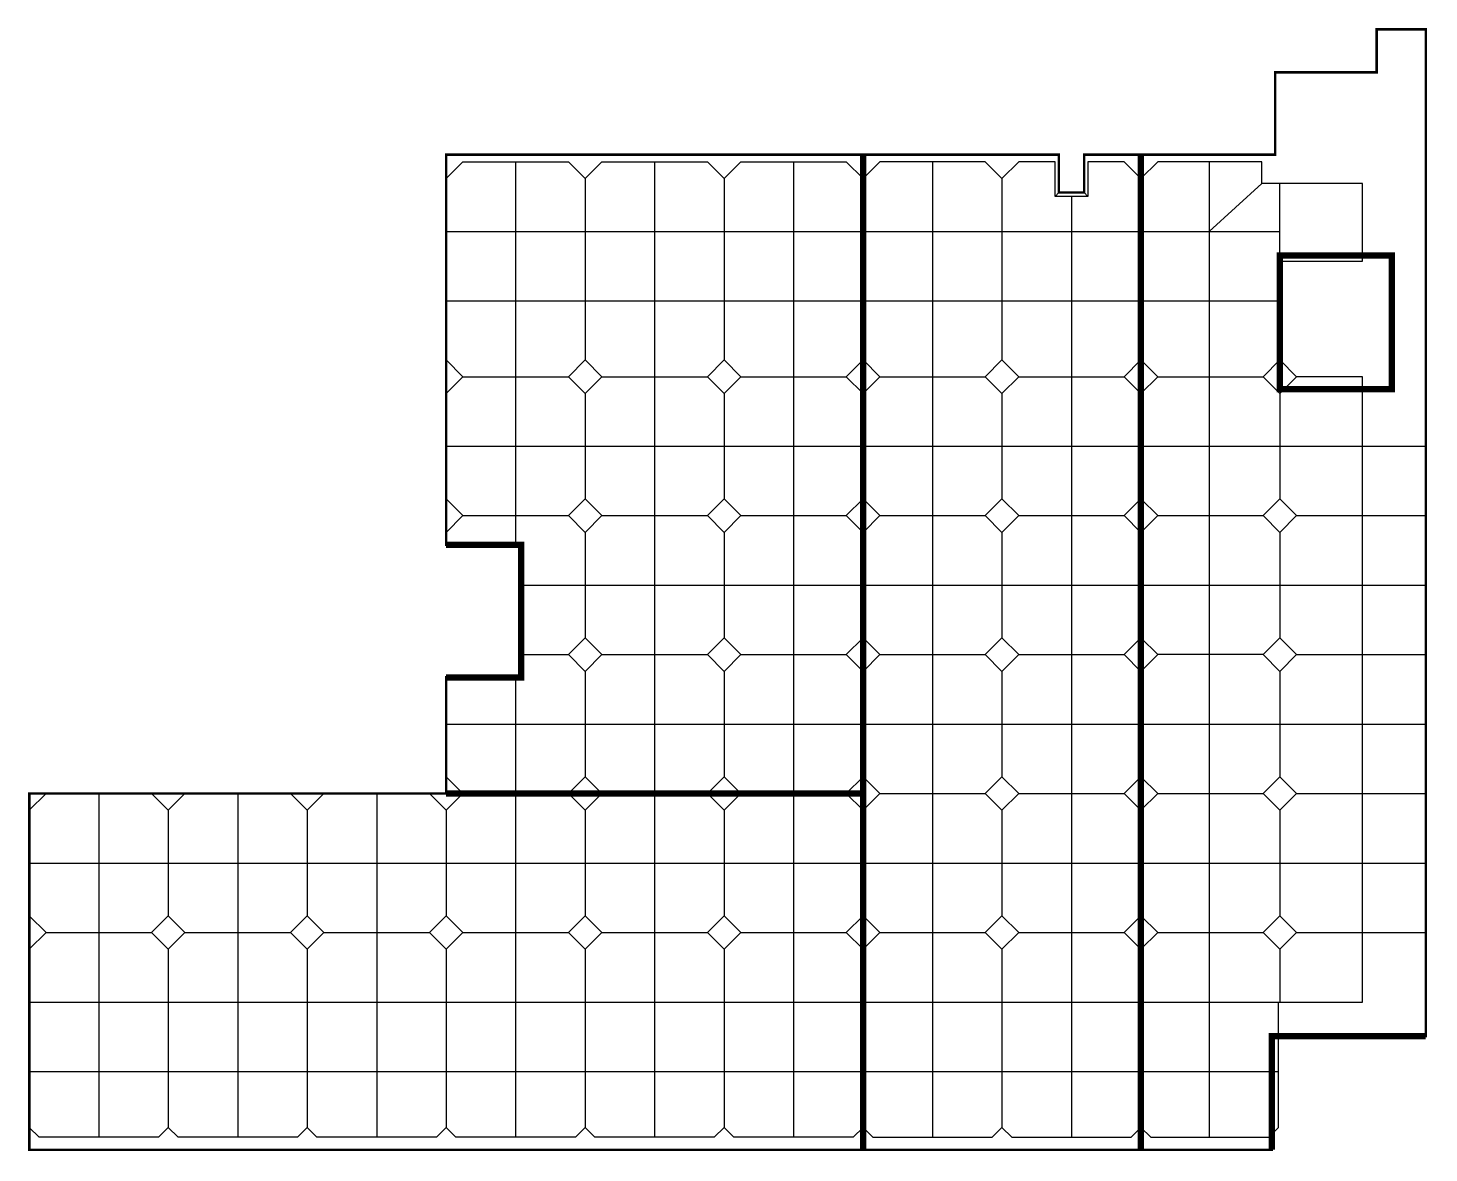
# Model space of a CAD drawing. Header units: millimetres. Extents: x -552870 to 1405794, y -1345622 to 197746.
# Drawn here: x -157770 to -46870, y -1097059 to -1008009 of the extents above; entities that cross this region are included whole.
import ezdxf

# ---------------------------------------------------------------- set-up
doc = ezdxf.new("R2010")
doc.units = ezdxf.units.MM
doc.header["$LTSCALE"] = 1000
doc.header["$MEASUREMENT"] = 0
doc.layers.get('0').update_dxf_attribs({"linetype": 'CONTINUOUS'})

msp = doc.modelspace()

# ---------------------------------------------------------------- linework, layer by layer
at = {"color": 2, "ltscale": 10000, "const_width": 200}
for points in [[(-47120, -1087807), (-47120, -1008109), (-51005, -1008109), (-51005, -1011524), (-59045, -1011524), (-59045, -1018034), (-69670, -1018034), (-69670, -1096809), (-59320, -1096809), (-59320, -1087809), (-47120, -1087807)], [(-91670, -1057609), (-91670, -1018034), (-124670, -1018034), (-124670, -1048909), (-118720, -1048909), (-118720, -1059409), (-124670, -1059409), (-124670, -1068609), (-91670, -1068609), (-91670, -1057609)], [(-91670, -1018034), (-76170, -1018034), (-76170, -1021034), (-74170, -1021034), (-74170, -1018034), (-69670, -1018034), (-69670, -1096809), (-91670, -1096809), (-91670, -1018034)], [(-58670, -1026009), (-58670, -1036609), (-49820, -1036609), (-49820, -1026009), (-58670, -1026009)], [(-157670, -1068609), (-157670, -1096809), (-91670, -1096809), (-91670, -1068609), (-157670, -1068609)]]:
    msp.add_lwpolyline(points, dxfattribs=at)
at = {"color": 1, "ltscale": 10000, "const_width": 500}
for points in [[(-124670, -1068609), (-91670, -1068609), (-91670, -1018034)], [(-69670, -1018109), (-69670, -1096809)], [(-124670, -1048909), (-118720, -1048909), (-118720, -1059409), (-124670, -1059409)], [(-91670, -1068609), (-91670, -1096759), (-91670, -1096809)], [(-47120, -1087807), (-59320, -1087809), (-59320, -1096809)]]:
    msp.add_lwpolyline(points, dxfattribs=at)
at = {"color": 114, "ltscale": 10000, "true_color": 0x139b48}
for points in [[(-124670, -1048909), (-124670, -1047934), (-123346, -1046609), (-124670, -1045285), (-124670, -1036934), (-123346, -1035609), (-124670, -1034285), (-124670, -1019934), (-123346, -1018609), (-114994, -1018609), (-113670, -1019934), (-112346, -1018609), (-103994, -1018609), (-102670, -1019934), (-101346, -1018609), (-92994, -1018609), (-91670, -1019934)], [(-119170, -1018609), (-119170, -1048909)], [(-108170, -1018609), (-108170, -1068609)], [(-97170, -1018609), (-97170, -1068609)], [(-69670, -1019934), (-70994, -1018609), (-73870, -1018609), (-73870, -1021334), (-76470, -1021334), (-76470, -1018609), (-79346, -1018609), (-80670, -1019934), (-81994, -1018609), (-90346, -1018609), (-91670, -1019934), (-91670, -1034285), (-90346, -1035609), (-91670, -1036934), (-91670, -1045285), (-90346, -1046609), (-91670, -1047934), (-91670, -1056285), (-90346, -1057609), (-91670, -1058934), (-91670, -1067285), (-90346, -1068609), (-91670, -1069934), (-91670, -1078285), (-90346, -1079609), (-91670, -1080934), (-91670, -1095035), (-90896, -1095809), (-81444, -1095809), (-80670, -1095035), (-79896, -1095809), (-70444, -1095809), (-69670, -1095035)], [(-86170, -1018609), (-86170, -1095809)], [(-52145, -1057609), (-52145, -1035609), (-57346, -1035609), (-58670, -1034285), (-58670, -1026459), (-52145, -1026459), (-52145, -1020309), (-60094, -1020309), (-60094, -1018609), (-68346, -1018609), (-69670, -1019934), (-69670, -1034285), (-68346, -1035609), (-69670, -1036934), (-69670, -1045285), (-68346, -1046609), (-69670, -1047934), (-69670, -1056285), (-68346, -1057609), (-69670, -1058934), (-69670, -1067285), (-68346, -1068609), (-69670, -1069934), (-69670, -1078285), (-68346, -1079609), (-69670, -1080934), (-69670, -1095035), (-68896, -1095809), (-59544, -1095809), (-58770, -1095035), (-58770, -1085109), (-52145, -1085109), (-52145, -1057609)], [(-64270, -1018609), (-64270, -1057609), (-64270, -1095809)], [(-113670, -1019934), (-113670, -1034285)], [(-102670, -1019934), (-102670, -1034285)], [(-80670, -1019934), (-80670, -1034285)], [(-76170, -1021034), (-76470, -1021334)], [(-75170, -1021334), (-75170, -1095809)], [(-74170, -1021034), (-73870, -1021334)], [(-60094, -1020309), (-64270, -1024109)], [(-58670, -1026459), (-58670, -1020309)], [(-124670, -1024109), (-91670, -1024109)], [(-91670, -1024109), (-69670, -1024109)], [(-69670, -1024109), (-58670, -1024109)], [(-124670, -1029609), (-91670, -1029609)], [(-91670, -1029609), (-69670, -1029609)], [(-69670, -1029609), (-58670, -1029609)], [(-113670, -1034285), (-114994, -1035609), (-113670, -1036934), (-112346, -1035609), (-113670, -1034285)], [(-102670, -1034285), (-103994, -1035609), (-102670, -1036934), (-101346, -1035609), (-102670, -1034285)], [(-91670, -1034285), (-92994, -1035609), (-91670, -1036934)], [(-80670, -1034285), (-81994, -1035609), (-80670, -1036934), (-79346, -1035609), (-80670, -1034285)], [(-69670, -1034285), (-70994, -1035609), (-69670, -1036934)], [(-58670, -1034285), (-59994, -1035609), (-58670, -1036934), (-57346, -1035609)], [(-123346, -1035609), (-114994, -1035609)], [(-112346, -1035609), (-103994, -1035609)], [(-101346, -1035609), (-92994, -1035609)], [(-90346, -1035609), (-81994, -1035609)], [(-79346, -1035609), (-70994, -1035609)], [(-68346, -1035609), (-59994, -1035609)], [(-113670, -1036934), (-113670, -1045285)], [(-102670, -1036934), (-102670, -1045285)], [(-80670, -1036934), (-80670, -1045285)], [(-58670, -1036934), (-58670, -1045285)], [(-124670, -1041109), (-91670, -1041109)], [(-91670, -1041109), (-69670, -1041109)], [(-69670, -1041109), (-47120, -1041109)], [(-113670, -1045285), (-114994, -1046609), (-113670, -1047934), (-112346, -1046609), (-113670, -1045285)], [(-102670, -1045285), (-103994, -1046609), (-102670, -1047934), (-101346, -1046609), (-102670, -1045285)], [(-91670, -1045285), (-92994, -1046609), (-91670, -1047934)], [(-80670, -1045285), (-81994, -1046609), (-80670, -1047934), (-79346, -1046609), (-80670, -1045285)], [(-69670, -1045285), (-70994, -1046609), (-69670, -1047934)], [(-58670, -1045285), (-59994, -1046609), (-58670, -1047934), (-57346, -1046609), (-58670, -1045285)], [(-123346, -1046609), (-114994, -1046609)], [(-112346, -1046609), (-103994, -1046609)], [(-101346, -1046609), (-92994, -1046609)], [(-90346, -1046609), (-81994, -1046609)], [(-79346, -1046609), (-70994, -1046609)], [(-68346, -1046609), (-59994, -1046609)], [(-57346, -1046609), (-47120, -1046609)], [(-113670, -1047934), (-113670, -1056285)], [(-102670, -1047934), (-102670, -1056285)], [(-80670, -1047934), (-80670, -1056285)], [(-58670, -1047934), (-58670, -1056285)], [(-118720, -1052109), (-91670, -1052109)], [(-91670, -1052109), (-69670, -1052109)], [(-69670, -1052109), (-47120, -1052109)], [(-113670, -1056285), (-114994, -1057609), (-113670, -1058934), (-112346, -1057609), (-113670, -1056285)], [(-102670, -1056285), (-103994, -1057609), (-102670, -1058934), (-101346, -1057609), (-102670, -1056285)], [(-91670, -1056285), (-92994, -1057609), (-91670, -1058934)], [(-80670, -1056285), (-81994, -1057609), (-80670, -1058934), (-79346, -1057609), (-80670, -1056285)], [(-69670, -1056285), (-70994, -1057609), (-69670, -1058934)], [(-58670, -1056285), (-59994, -1057609), (-58670, -1058934), (-57346, -1057609), (-58670, -1056285)], [(-118720, -1057609), (-114994, -1057609)], [(-112346, -1057609), (-103994, -1057609)], [(-101346, -1057609), (-92994, -1057609)], [(-90346, -1057609), (-81994, -1057609)], [(-79346, -1057609), (-70994, -1057609)], [(-59994, -1057609), (-68346, -1057609)], [(-57346, -1057609), (-47120, -1057609)], [(-113670, -1058934), (-113670, -1067285)], [(-102670, -1058934), (-102670, -1067285)], [(-80670, -1058934), (-80670, -1067285)], [(-58670, -1058934), (-58670, -1067285)], [(-91670, -1067285), (-92994, -1068609), (-101346, -1068609), (-102670, -1067285), (-103994, -1068609), (-112346, -1068609), (-113670, -1067285), (-114994, -1068609), (-123346, -1068609), (-124670, -1067285), (-124670, -1059409)], [(-119170, -1059409), (-119170, -1068609)], [(-124670, -1063109), (-91670, -1063109)], [(-91670, -1063109), (-69670, -1063109)], [(-69670, -1063109), (-47120, -1063109)], [(-80670, -1067285), (-81994, -1068609), (-80670, -1069934), (-79346, -1068609), (-80670, -1067285)], [(-69670, -1067285), (-70994, -1068609), (-69670, -1069934)], [(-58670, -1067285), (-59994, -1068609), (-58670, -1069934), (-57346, -1068609), (-58670, -1067285)], [(-91670, -1095035), (-92444, -1095809), (-101896, -1095809), (-102670, -1095035), (-103444, -1095809), (-112896, -1095809), (-113670, -1095035), (-114444, -1095809), (-123896, -1095809), (-124670, -1095035), (-125444, -1095809), (-134896, -1095809), (-135670, -1095035), (-136444, -1095809), (-145896, -1095809), (-146670, -1095035), (-147444, -1095809), (-156896, -1095809), (-157670, -1095035), (-157670, -1080934), (-156346, -1079609), (-157670, -1078285), (-157670, -1069934), (-156346, -1068609), (-147994, -1068609), (-146670, -1069934), (-145346, -1068609), (-136994, -1068609), (-135670, -1069934), (-134346, -1068609), (-125994, -1068609), (-124670, -1069934), (-123346, -1068609)], [(-152170, -1068609), (-152170, -1095809)], [(-141170, -1068609), (-141170, -1095809)], [(-130170, -1068609), (-130170, -1095809)], [(-119170, -1068609), (-119170, -1095809)], [(-112346, -1068609), (-113670, -1069934), (-114994, -1068609)], [(-108170, -1068609), (-108170, -1095809)], [(-101346, -1068609), (-102670, -1069934), (-103994, -1068609)], [(-97170, -1068609), (-97170, -1095809)], [(-91670, -1069934), (-92994, -1068609)], [(-90346, -1068609), (-81994, -1068609)], [(-79346, -1068609), (-70994, -1068609)], [(-68346, -1068609), (-59994, -1068609)], [(-57346, -1068609), (-47120, -1068609)], [(-146670, -1069934), (-146670, -1078285)], [(-135670, -1069934), (-135670, -1078285)], [(-124670, -1069934), (-124670, -1078285)], [(-113670, -1069934), (-113670, -1078285)], [(-102670, -1069934), (-102670, -1078285)], [(-80670, -1069934), (-80670, -1078285)], [(-58670, -1069934), (-58670, -1078285)], [(-157670, -1074109), (-91670, -1074109)], [(-91670, -1074109), (-69670, -1074109)], [(-69670, -1074109), (-47120, -1074109)], [(-146670, -1078285), (-147994, -1079609), (-146670, -1080934), (-145346, -1079609), (-146670, -1078285)], [(-135670, -1078285), (-136994, -1079609), (-135670, -1080934), (-134346, -1079609), (-135670, -1078285)], [(-124670, -1078285), (-125994, -1079609), (-124670, -1080934), (-123346, -1079609), (-124670, -1078285)], [(-113670, -1078285), (-114994, -1079609), (-113670, -1080934), (-112346, -1079609), (-113670, -1078285)], [(-102670, -1078285), (-103994, -1079609), (-102670, -1080934), (-101346, -1079609), (-102670, -1078285)], [(-91670, -1078285), (-92994, -1079609), (-91670, -1080934)], [(-80670, -1078285), (-81994, -1079609), (-80670, -1080934), (-79346, -1079609), (-80670, -1078285)], [(-69670, -1078285), (-70994, -1079609), (-69670, -1080934)], [(-58670, -1078285), (-59994, -1079609), (-58670, -1080934), (-57346, -1079609), (-58670, -1078285)], [(-156346, -1079609), (-147994, -1079609)], [(-145346, -1079609), (-136994, -1079609)], [(-134346, -1079609), (-125994, -1079609)], [(-123346, -1079609), (-114994, -1079609)], [(-112346, -1079609), (-103994, -1079609)], [(-101346, -1079609), (-92994, -1079609)], [(-90346, -1079609), (-81994, -1079609)], [(-79346, -1079609), (-70994, -1079609)], [(-68346, -1079609), (-59994, -1079609)], [(-57346, -1079609), (-47120, -1079609)], [(-146670, -1080934), (-146670, -1095035)], [(-135670, -1080934), (-135670, -1095035)], [(-124670, -1080934), (-124670, -1095035)], [(-113670, -1080934), (-113670, -1095035)], [(-102670, -1080934), (-102670, -1095035)], [(-80670, -1080934), (-80670, -1095035)], [(-58670, -1080934), (-58670, -1085109)], [(-157670, -1085109), (-91670, -1085109)], [(-91670, -1085109), (-69670, -1085109)], [(-69670, -1085109), (-58770, -1085109)], [(-157670, -1090609), (-91670, -1090609)], [(-91670, -1090609), (-69670, -1090609)], [(-69670, -1090609), (-58770, -1090609)]]:
    msp.add_lwpolyline(points, dxfattribs=at)
at = {"color": 1, "ltscale": 10000, "const_width": 500}
msp.add_lwpolyline([(-58670, -1026009), (-58670, -1026459), (-58670, -1036609), (-49820, -1036609), (-49820, -1035609), (-49820, -1026009)], close=True, dxfattribs=at)

doc.saveas('drawing.dxf')
